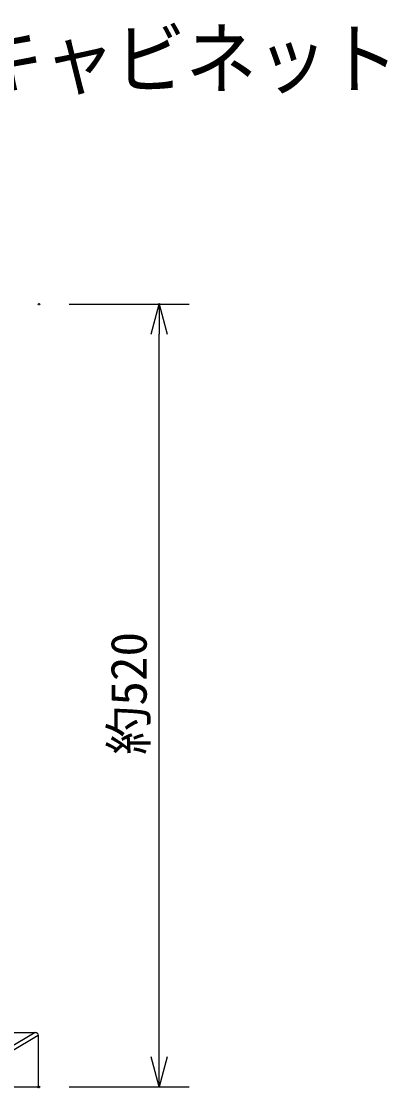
# Model space of a CAD drawing. Units: millimetres, scale not verified. Extents: x -63 to 63, y -57 to 57.
# Drawn here: x -3.9 to 20.5, y -13.7 to 57.3 of the extents above; entities that cross this region are included whole.
import ezdxf
from ezdxf.enums import TextEntityAlignment as Align

# ---------------------------------------------------------------- set-up
doc = ezdxf.new("R2010")
doc.units = ezdxf.units.MM
doc.header["$LTSCALE"] = 0.190236
doc.header["$PDMODE"] = 32
doc.header["$PDSIZE"] = 0.0951
for name, color, linetype in [('0-0_MOJI1', 2, 'Continuous'), ('0-2_GAIKEI', 1, 'Continuous'), ('0-4_SUNPO', 3, 'Continuous'), ('0-5_DEFPOINTS', 7, 'Continuous')]:
    doc.layers.add(name, color=color, linetype=linetype)
doc.styles.add('ＭＳ ゴシック', font='')
doc.styles.get('ＭＳ ゴシック').set_extended_font_data('MS Gothic')

# ---------------------------------------------------------------- blocks, each defined once
blk = doc.blocks.new('_OPEN30')
at = {"layer": '0-5_DEFPOINTS'}
blk.add_line((0, 0), (-1, 0), dxfattribs=at)
blk.add_lwpolyline([(-1, 0.26795), (0, 0), (-1, -0.26795)], dxfattribs=at)

msp = doc.modelspace()

# ---------------------------------------------------------------- linework, layer by layer
at = {"layer": '0-2_GAIKEI', "color": 7}
for p, q in [((-5.3859, -9.982), (-2.9921, -9.982)), ((-2.9969, -9.987), (-4.8175, -11.0794)), ((-2.7921, -13.6071), (-2.7921, -10.182)), ((-41.7922, -13.6071), (-2.7921, -13.6071))]:
    msp.add_line(p, q, dxfattribs=at)
at = {"layer": '0-2_GAIKEI'}
msp.add_line((-2.7971, -10.1864), (-4.6183, -11.2791), dxfattribs=at)
at = {"layer": '0-2_GAIKEI', "color": 7}
msp.add_arc((-2.9921, -10.182), 0.2, 0, 89.99998, dxfattribs=at)
at = {"layer": '0-4_SUNPO'}
for p, q in [((-0.7496, 38.4929), (7.2504, 38.4929)), ((5.2504, -11.6071), (5.2504, 36.4929)), ((-0.7496, -13.6071), (7.2504, -13.6071))]:
    msp.add_line(p, q, dxfattribs=at)
at = {"layer": '0-5_DEFPOINTS'}
for p in [(-2.7496, 38.4929), (5.2504, 38.4929), (-2.7921, -13.6071), (-2.7496, -13.6071)]:
    msp.add_point(p, dxfattribs=at)

# ---------------------------------------------------------------- block references
at = {"layer": '0-4_SUNPO', "xscale": 2, "yscale": 2}
for p, rotation in [((5.2504, 38.4929), 90), ((5.2504, -13.6071), 270)]:
    msp.add_blockref('_OPEN30', p, dxfattribs=dict(at, rotation=rotation))

# ---------------------------------------------------------------- texts
at = {"layer": '0-0_MOJI1', "style": 'ＭＳ ゴシック', "width": 0.9}
msp.add_text('小型機種基本キャビネット', height=3.848, dxfattribs=at).set_placement((-35.5001, 51.7599), align=Align.BOTTOM_LEFT)
at = {"layer": '0-4_SUNPO', "style": 'ＭＳ ゴシック'}
msp.add_text('約520', height=2.406, rotation=90, dxfattribs=at).set_placement((5.1408, 8.4895), align=Align.BOTTOM_LEFT)

doc.saveas('drawing.dxf')
